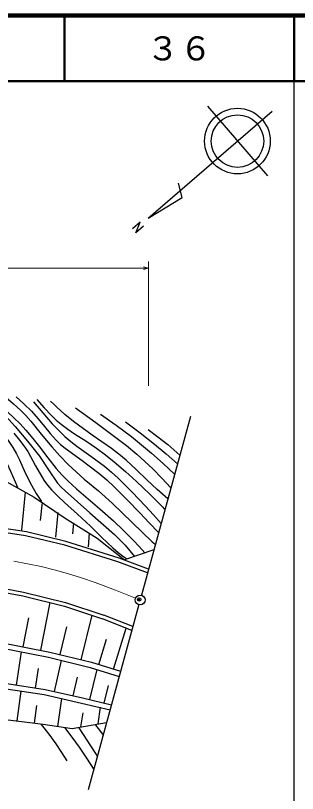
# Model space of a CAD drawing. Units: millimetres, scale not verified. Extents: x 40000 to 680000, y 20000 to 380000.
# Drawn here: x 536550 to 579500, y 261467 to 380000 of the extents above; entities that cross this region are included whole.
import ezdxf
from ezdxf.enums import TextEntityAlignment as Align

# ---------------------------------------------------------------- set-up
doc = ezdxf.new("R2010")
doc.units = ezdxf.units.MM
doc.header["$LTSCALE"] = 1000
doc.header["$PDMODE"] = 32
doc.header["$PDSIZE"] = 500
doc.linetypes.add('CHAIN', pattern=[18.5, 12, -1.5, 3.5, -1.5])
for name, color, linetype, lineweight in [('M-BGD', 7, 'Continuous', 25), ('M-BMK', 2, 'CHAIN', 13), ('M-BMK-OTRS', 5, 'Continuous', 25), ('M-BMK-SRVR', 3, 'Continuous', 25), ('M-STR-HTXT', 7, 'Continuous', 13), ('M-TTL', 2, 'Continuous', 140), ('M-TTL-BAND', 7, 'Continuous', 25), ('M-TTL-LINE', 7, 'Continuous', 50)]:
    doc.layers.add(name, color=color, linetype=linetype, lineweight=lineweight)
doc.layers.add('M-OTRS', color=6, linetype='Continuous')
doc.layers.add('M-TTL-TXT', color=7, linetype='Continuous')
doc.styles.add('ＭＳ ゴシック', font='')
doc.styles.get('ＭＳ ゴシック').set_extended_font_data('MS Gothic')

msp = doc.modelspace()

# ---------------------------------------------------------------- linework, layer by layer
at = {"layer": 'M-BGD'}
for p, q in [((533800, 309719), (539389, 306621)), ((537992, 307395), (537438, 301567)), ((539389, 306621), (544128, 303401)), ((540589, 305839), (540323, 303038)), ((542989, 304274), (542634, 300543)), ((538197, 301332), (530306, 302471)), ((544128, 303401), (548988, 300363)), ((545389, 302710), (545227, 301006)), ((538083, 300743), (530229, 301876)), ((544234, 299864), (538197, 301332)), ((547788, 301146), (547590, 299056)), ((544074, 299285), (538083, 300743)), ((548988, 300363), (553130, 297043)), ((552130, 296775), (544074, 299285)), ((552324, 297343), (544234, 299864)), ((557625, 298581), (553130, 297043)), ((556667, 295083), (552130, 296775)), ((556827, 295664), (552324, 297343)), ((532946, 293051), (537764, 292160)), ((532855, 292458), (537637, 291574)), ((537764, 292160), (544155, 290582)), ((537637, 291574), (543989, 290005)), ((540412, 283278), (541814, 290542)), ((544155, 290582), (550025, 288639)), ((543989, 290005), (549821, 288074)), ((537716, 283798), (538573, 288240)), ((546536, 281844), (548199, 288611)), ((554269, 286320), (549821, 288074)), ((554428, 286902), (550025, 288639)), ((543352, 282626), (544386, 286837)), ((551453, 280423), (553388, 286667)), ((533672, 284579), (541760, 283017)), ((549237, 281109), (550429, 284956)), ((533541, 283789), (541588, 282236)), ((536669, 277977), (537440, 283037)), ((541588, 282236), (547915, 280682)), ((541760, 283017), (548129, 281453)), ((542494, 276985), (543568, 281749)), ((548129, 281453), (552561, 280079)), ((539604, 277530), (540056, 280496)), ((547863, 275759), (548967, 280356)), ((547915, 280682), (552349, 279307)), ((545341, 276343), (545978, 279169)), ((535095, 277408), (540922, 276520)), ((535202, 278200), (541071, 277306)), ((550062, 275231), (550703, 277903)), ((536816, 272524), (537390, 277058)), ((540922, 276520), (546583, 275243)), ((541071, 277306), (546764, 276022)), ((542976, 271692), (543609, 275914)), ((546583, 275243), (550950, 274195)), ((546764, 276022), (551161, 274967)), ((539442, 272191), (539782, 274872)), ((549121, 272061), (549505, 274620)), ((532876, 273023), (540756, 272025)), ((546504, 271593), (546831, 273775)), ((540756, 272025), (545195, 271359)), ((545195, 271359), (550430, 272295))]:
    msp.add_line(p, q, dxfattribs=at)
for points in [[(525155, 322795), (526317, 322182), (527453, 321514), (528173, 321018), (528865, 320466), (529922, 319505), (530950, 318490), (531711, 317693), (532430, 316852), (532949, 316147), (533426, 315397), (534068, 314229), (534658, 313031), (535773, 310592), (536841, 308129)], [(526528, 322795), (528031, 321887), (529510, 320923), (530541, 320171), (531537, 319370), (532504, 318516), (533431, 317616), (534189, 316804), (534900, 315952), (535549, 315076), (536148, 314165), (536685, 313239), (537174, 312277), (538037, 310341), (538956, 308427), (539694, 307171), (540488, 305933)], [(530567, 322481), (531799, 321675), (532993, 320821), (533757, 320197), (534488, 319520), (535508, 318463), (536492, 317357), (538369, 315134), (540206, 312866), (541564, 310791), (542964, 308761), (543508, 308142), (544105, 307556), (547846, 304245), (551601, 300949), (552438, 300137), (553239, 299276), (553965, 298439), (554683, 297580)], [(531259, 322613), (532844, 321513), (534399, 320360), (535371, 319563), (536307, 318718), (537238, 317794), (538134, 316821), (539174, 315575), (540175, 314285), (541446, 312610), (542761, 310977), (543612, 310027), (544508, 309116), (545852, 307873), (547246, 306667), (549373, 304859), (551457, 303010), (552996, 301527), (554502, 299992), (555380, 299073), (556261, 298142)], [(535122, 321776), (536245, 320840), (537326, 319862), (538108, 319053), (538853, 318193), (540443, 316223), (542082, 314288), (543311, 312934), (544590, 311614), (545787, 310466), (547025, 309362), (549173, 307555), (551279, 305704), (554300, 302743), (557368, 299820), (557602, 299601), (557843, 299376)], [(536638, 321923), (537824, 320834), (538975, 319697), (539985, 318560), (540958, 317373), (541834, 316316), (542757, 315296), (543414, 314660), (544121, 314060), (546712, 312190), (549259, 310278), (550442, 309261), (551591, 308194), (553553, 306231), (555480, 304217), (556912, 302712), (558343, 301205)], [(539816, 321483), (540892, 320246), (542008, 319057), (542736, 318363), (543502, 317716), (544504, 316978), (545552, 316279), (547245, 315202), (548902, 314076), (550252, 313062), (551572, 311995), (553290, 310516), (554975, 308986), (556994, 307052), (558979, 305068), (559141, 304905), (559309, 304735)], [(559748, 306338), (558131, 307780), (556546, 309275), (554994, 310792), (553402, 312263), (552303, 313174), (551157, 314045), (548235, 316082), (545354, 318163), (544081, 319225), (542846, 320335), (542360, 320783), (541876, 321233)], [(539278, 321140), (540681, 319454), (542133, 317803), (543080, 316812), (544077, 315856), (544952, 315097), (545864, 314385), (548011, 312886), (550120, 311340), (551177, 310439), (552202, 309486), (554302, 307380), (556359, 305231), (557549, 303939), (558732, 302625)], [(545683, 320211), (548777, 317993), (551838, 315725), (553454, 314464), (555032, 313157), (556264, 312062), (557453, 310924), (558844, 309507), (560219, 308056)], [(549496, 319282), (551863, 317585), (554191, 315841), (555734, 314605), (557239, 313321), (559020, 311728), (560781, 310111)], [(553310, 318109), (555541, 316434), (557741, 314706), (559491, 313231), (561220, 311714)], [(556733, 316935), (558249, 315809), (559727, 314635), (560654, 313832), (561573, 313003)], [(536277, 316358), (537131, 315282), (537794, 314448), (538406, 313579), (539607, 311385), (540858, 309225), (541429, 308467), (542048, 307745), (542994, 306759), (543985, 305814), (546002, 304024), (547980, 302187), (549647, 300508), (551352, 298877), (552181, 298174), (553054, 297512), (553280, 297350), (553507, 297188)], [(540448, 271991), (541597, 270519), (542697, 269012), (543546, 267731), (544370, 266422)], [(543985, 271501), (545134, 270045), (546241, 268544), (547373, 266853), (548468, 265129)], [(546174, 271466), (547424, 269592), (548625, 267685), (548813, 267379), (549000, 267073)], [(548755, 271895), (549342, 271128), (549922, 270356)]]:
    msp.add_lwpolyline(points, dxfattribs=at)
at = {"layer": 'M-BMK'}
msp.add_lwpolyline([(536290, 296864), (538363, 296475), (540433, 296026), (542441, 295526), (544444, 294965), (546574, 294304), (548685, 293586), (551774, 292438), (554841, 291235)], dxfattribs=at)
at = {"layer": 'M-BMK-OTRS'}
for p, q in [((563184, 318890), (555736, 291680)), ((555340, 290233), (547614, 262007))]:
    msp.add_line(p, q, dxfattribs=at)
at = {"layer": 'M-BMK-SRVR'}
for p, q in [((556741, 349103), (575656, 365449)), ((565783, 366169), (574937, 355576)), ((561934, 352269), (561383, 354437)), ((556741, 349103), (561934, 352269)), ((555521, 348531), (554354, 347512)), ((554874, 346913), (555521, 348531)), ((556041, 347922), (554874, 346913))]:
    msp.add_line(p, q, dxfattribs=at)
for centre, radius in [((570360, 360872), 5000), ((570360, 360872), 4000), ((555538, 290957), 746)]:
    msp.add_circle(centre, radius, dxfattribs=at)
at = {"layer": 'M-OTRS'}
msp.add_point((555397, 291038), dxfattribs=at)
at = {"layer": 'M-STR-HTXT'}
for p, q in [((478085, 341507), (556785, 341507)), ((556785, 342507), (556785, 323582))]:
    msp.add_line(p, q, dxfattribs=at)
msp.add_lwpolyline([(556035, 341723), (556785, 341507), (556035, 341293)], dxfattribs=at)
at = {"layer": 'M-TTL'}
msp.add_line((680000, 380000), (40000, 380000), dxfattribs=at)
at = {"layer": 'M-TTL-BAND'}
msp.add_line((579000, 20000), (579000, 370000), dxfattribs=at)
at = {"layer": 'M-TTL-LINE'}
for p, q in [((543997, 380000), (543997, 370000)), ((579000, 380000), (579000, 370000)), ((40000, 370000), (680000, 370000))]:
    msp.add_line(p, q, dxfattribs=at)

# ---------------------------------------------------------------- texts
at = {"layer": 'M-TTL-TXT', "style": 'ＭＳ ゴシック'}
msp.add_text('３６', height=3666, dxfattribs=at).set_placement((561497, 375000), align=Align.MIDDLE_CENTER)

doc.saveas('drawing.dxf')
